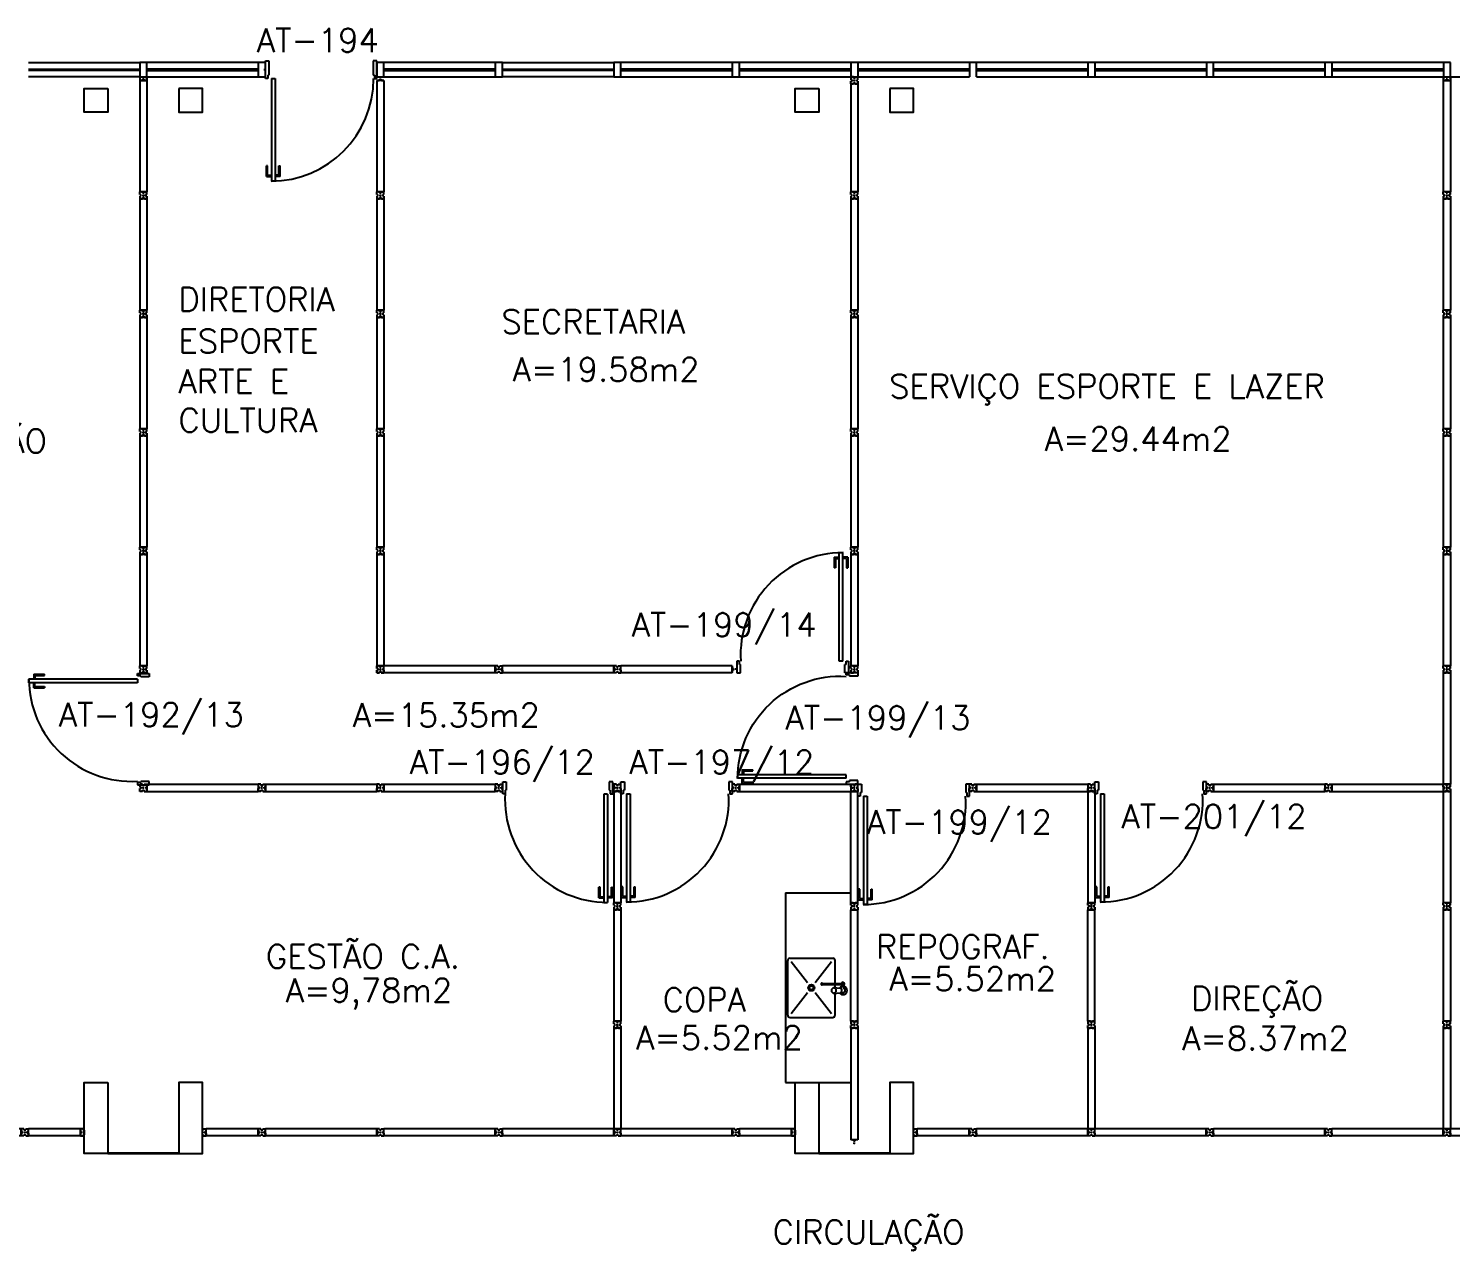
# Model space of a CAD drawing. Extents: x -250 to -5, y 354 to 449.
# Drawn here: x -45.57 to -33.56, y 375.28 to 385.59 of the extents above; entities that cross this region are included whole.
import ezdxf
from ezdxf.enums import TextEntityAlignment as Align

# ---------------------------------------------------------------- set-up
doc = ezdxf.new("R2010")
doc.units = 0
doc.header["$LTSCALE"] = 0.02
doc.header["$MEASUREMENT"] = 0
doc.layers.get('0').update_dxf_attribs({"linetype": 'CONTINUOUS'})
for name, color, linetype in [('BANC', 2, 'CONTINUOUS'), ('DIV', 2, 'CONTINUOUS'), ('ESQ', 2, 'CONTINUOUS'), ('ESTR', 3, 'CONTINUOUS'), ('PEÇAS', 1, 'CONTINUOUS'), ('TEXTO', 2, 'CONTINUOUS'), ('TEXTO-ENDEREÇO', 2, 'CONTINUOUS'), ('ÁREA', 2, 'CONTINUOUS')]:
    doc.layers.add(name, color=color, linetype=linetype)
doc.styles.add('UNB-100', font='simplex.shx', dxfattribs={"height": 0.2})
doc.styles.add('UNB-100-1', font='simplex.shx', dxfattribs={"height": 0.2})

# ---------------------------------------------------------------- blocks, each defined once
blk = doc.blocks.new('PILINT-TTS')
for points in [[(-0.2, 0), (-0.2, -0.2), (0, -0.2), (0, 0)], [(-0.8, 0), (-0.8, -0.2), (-1, -0.2), (-1, 0)], [(-0.8, -8.39), (-0.8, -8.99), (-1, -8.99), (-1, -8.39)]]:
    blk.add_lwpolyline(points, close=True)
blk.add_lwpolyline([(-0.2, -8.99), (0, -8.99), (0, -8.39), (-0.2, -8.39), (-0.2, -8.99)])
blk = doc.blocks.new('DIVMT-TTS')
for p, q in [((-0.03, 0.03), (-0.03, 0.006)), ((-0.008, 0.03), (-0.03, 0.03)), ((-0.0185, 0.006), (-0.03, 0.006)), ((-0.0185, -0.006), (-0.0185, 0.006)), ((-0.008, 0.03), (-0.008, 0.02)), ((-0.008, 0.02), (0.008, 0.02)), ((-0.0051, 0), (0.0051, 0)), ((0.0051, 0), (-0.0051, 0)), ((-0.0051, 0), (0.0051, 0)), ((0, -0.0051), (0, 0.0051)), ((0, 0.0051), (0, -0.0051)), ((0.008, 0.03), (0.008, 0.02)), ((0.008, 0.03), (0.03, 0.03)), ((0.0205, 0.006), (0.03, 0.006)), ((0.0205, -0.006), (0.0205, 0.006)), ((0.0205, 0.006), (0.0205, -0.006)), ((0.0205, 0.006), (0.03, 0.006)), ((0.97, 0.03), (0.03, 0.03)), ((0.03, 0.006), (0.03, 0.03)), ((0.03, -0.03), (0.03, 0.03)), ((0.03, -0.005), (0.03, 0.005)), ((0.97, -0.03), (0.97, 0.03)), ((0.97, 0.03), (0.97, 0.009)), ((0.97, 0.009), (0.97, 0.027)), ((0.9795, 0.006), (0.97, 0.006)), ((0.97, -0.005), (0.97, 0.005)), ((0.9795, 0.006), (0.9795, -0.006)), ((1.0051, 0), (0.9949, 0)), ((1, 0.0051), (1, -0.0051)), ((-0.0185, -0.006), (-0.03, -0.006)), ((-0.03, -0.03), (-0.03, -0.006)), ((-0.008, -0.03), (-0.03, -0.03)), ((-0.008, -0.03), (-0.008, -0.02)), ((-0.008, -0.02), (0.008, -0.02)), ((0.008, -0.03), (0.008, -0.02)), ((0.008, -0.03), (0.03, -0.03)), ((0.0205, -0.006), (0.03, -0.006)), ((0.0205, -0.006), (0.03, -0.006)), ((0.03, -0.006), (0.03, -0.03)), ((0.97, -0.03), (0.03, -0.03)), ((0.9795, -0.006), (0.97, -0.006)), ((0.97, -0.009), (0.97, -0.027))]:
    blk.add_line(p, q)
blk = doc.blocks.new('INOXA1-P-TTS')
for p, q in [((0.22, 0.25), (0.14, 0.25)), ((0.5, 0.25), (0.22, 0.25)), ((0.12, 0.23), (0.12, 0.047)), ((0.15, 0.22), (0.287, 0.043)), ((0.353, 0.043), (0.49, 0.22)), ((0.52, 0.23), (0.52, -0.23)), ((0.043, 0.008), (0.043, -0.022)), ((0.062, 0.04), (0.071, 0.04)), ((0.131, 0.048), (0.076, 0.043)), ((0.131, -0.002), (0.076, 0.003)), ((0.22, -0.027), (0.054, -0.027)), ((0.22, -0.037), (0.054, -0.037)), ((0.063, -0.003), (0.063, -0.021)), ((0.12, -0.001), (0.12, -0.027)), ((0.12, -0.037), (0.12, -0.23)), ((0.15, -0.22), (0.287, -0.043)), ((0.231, -0.027), (0.22, -0.027)), ((0.231, -0.037), (0.22, -0.037)), ((0.353, -0.043), (0.49, -0.22)), ((0.22, -0.25), (0.14, -0.25)), ((0.5, -0.25), (0.22, -0.25))]:
    blk.add_line(p, q)
blk.add_lwpolyline([(0.076, 0.003), (0.072, 0.004), (0.069, 0.009), (0.067, 0.015), (0.066, 0.023), (0.067, 0.031), (0.069, 0.037), (0.072, 0.042), (0.076, 0.043)])
blk.add_lwpolyline([(0.131, 0.048), (0.137, 0.046), (0.143, 0.041), (0.147, 0.033), (0.148, 0.023), (0.147, 0.013), (0.143, 0.006), (0.137, 0), (0.131, -0.002), (0.125, 0), (0.119, 0.006), (0.115, 0.013), (0.114, 0.023), (0.115, 0.033), (0.119, 0.041), (0.125, 0.046)], close=True)
for radius in [0.0266, 0.0163]:
    blk.add_circle((0.32, 0), radius)
for centre, radius, start, end in [((0.14, 0.23), 0.02, 90, 180), ((0.5, 0.23), 0.02, 360, 90), ((0.054, 0.023), 0.0349, 36.1705, 252.2568), ((0.054, 0.023), 0.0189, 62.7367, 235.7375), ((0.073, -0.003), 0.01, 102.8285, 180), ((0.054, 0.023), 0.0349, 285.5373, 323.9987), ((0.054, -0.032), 0.0145, 20.161, 339.839), ((0.054, -0.032), 0.005, 90.0037, 269.9963), ((0.231, -0.032), 0.00738, 222.6559, 137.3441), ((0.231, -0.032), 0.005, 269.9935, 90.0065), ((0.14, -0.23), 0.02, 180, 270), ((0.5, -0.23), 0.02, 270, 360)]:
    blk.add_arc(centre, radius, start, end)
blk = doc.blocks.new('PDV2D-TTS')
at = {"layer": 'DIV'}
for p, q in [((0.03, 0.05), (0.06, 0.05)), ((0.03, 0.035), (0.03, 0.05)), ((0.03, -0.035), (0.03, 0.035)), ((0.06, 0.05), (0.06, -0.02)), ((0.941, 0.05), (0.941, -0.02)), ((0.971, 0.05), (0.941, 0.05)), ((0.971, 0.035), (0.971, 0.05)), ((0.971, -0.035), (0.971, 0.035)), ((0.03, -0.05), (0.03, -0.035)), ((0.05, -0.05), (0.03, -0.05)), ((0.05, -0.02), (0.06, -0.02)), ((0.05, -0.02), (0.05, -0.05)), ((0.079, -0.05), (0.109, -0.05)), ((0.079, -0.05), (0.079, -0.965)), ((0.109, -0.05), (0.109, -0.965)), ((0.951, -0.02), (0.941, -0.02)), ((0.951, -0.02), (0.951, -0.05)), ((0.951, -0.05), (0.971, -0.05)), ((0.971, -0.05), (0.971, -0.035)), ((0.109, -0.965), (0.079, -0.965))]:
    blk.add_line(p, q, dxfattribs=at)
at = {"layer": 'DIV', "color": 1}
for p, q in [((0.036, -0.925), (0.036, -0.835)), ((0.046, -0.835), (0.036, -0.835)), ((0.046, -0.915), (0.046, -0.835)), ((0.141, -0.915), (0.141, -0.835)), ((0.141, -0.835), (0.151, -0.835)), ((0.151, -0.925), (0.151, -0.835)), ((0.036, -0.925), (0.076, -0.925)), ((0.046, -0.915), (0.076, -0.915)), ((0.141, -0.915), (0.111, -0.915)), ((0.151, -0.925), (0.111, -0.925))]:
    blk.add_line(p, q, dxfattribs=at)
blk.add_arc((0.076, -0.1), 0.865, 270, 3.3214, dxfattribs=at)
blk = doc.blocks.new('DIVCIR-TTS')
for p, q in [((0.005, 0), (-0.005, 0)), ((-0.005, 0), (0.005, 0)), ((-0.005, 0), (0.005, 0)), ((0, 0.001), (0, 0.02)), ((0.008, 0.02), (0, 0.02)), ((0, 0.005), (0, -0.005)), ((0, -0.005), (0, 0.005)), ((0, -0.02), (0, 0.001)), ((0.008, 0.03), (0.008, 0.02)), ((0.008, 0.03), (0.03, 0.03)), ((0.02, 0.006), (0.02, -0.006)), ((0.02, 0.006), (0.03, 0.006)), ((0.02, -0.004), (0.02, 0.004)), ((0.02, 0.006), (0.02, -0.006)), ((0.02, 0.006), (0.03, 0.006)), ((0.023, 0.006), (0.027, 0.006)), ((0.47, 0.03), (0.03, 0.03)), ((0.03, -0.03), (0.03, 0.03)), ((0.03, -0.03), (0.03, 0.03)), ((0.03, 0.009), (0.03, 0.027)), ((0.03, -0.005), (0.03, 0.005)), ((0.03, -0.005), (0.03, 0.005)), ((0.47, 0.03), (0.47, 0.009)), ((0.47, -0.03), (0.47, 0.03)), ((0.47, 0.03), (0.47, 0.006)), ((0.492, 0.03), (0.47, 0.03)), ((0.47, 0.009), (0.47, 0.027)), ((0.479, 0.006), (0.47, 0.006)), ((0.481, 0.006), (0.47, 0.006)), ((0.47, -0.005), (0.47, 0.005)), ((0.479, 0.006), (0.479, -0.006)), ((0.481, -0.006), (0.481, 0.006)), ((0.492, 0.03), (0.492, 0.02)), ((0.492, 0.02), (0.508, 0.02)), ((0.505, 0), (0.495, 0)), ((0.495, 0), (0.505, 0)), ((0.505, 0), (0.495, 0)), ((0.495, 0), (0.505, 0)), ((0.5, 0.005), (0.5, -0.005)), ((0.5, -0.005), (0.5, 0.005)), ((0.5, 0.005), (0.5, -0.005)), ((0.508, 0.03), (0.508, 0.02)), ((0.508, 0.03), (0.53, 0.03)), ((0.52, 0.006), (0.53, 0.006)), ((0.52, -0.006), (0.52, 0.006)), ((0.52, 0.006), (0.52, -0.006)), ((0.52, 0.006), (0.53, 0.006)), ((1.47, 0.03), (0.53, 0.03)), ((0.53, 0.006), (0.53, 0.03)), ((0.53, -0.03), (0.53, 0.03)), ((0.53, -0.005), (0.53, 0.005)), ((1.47, -0.03), (1.47, 0.03)), ((1.47, 0.03), (1.47, 0.009)), ((1.47, 0.03), (1.47, 0.006)), ((1.492, 0.03), (1.47, 0.03)), ((1.47, 0.009), (1.47, 0.027)), ((1.479, 0.006), (1.47, 0.006)), ((1.481, 0.006), (1.47, 0.006)), ((1.47, -0.005), (1.47, 0.005)), ((1.479, 0.006), (1.479, -0.006)), ((1.481, -0.006), (1.481, 0.006)), ((1.492, 0.03), (1.492, 0.02)), ((1.492, 0.02), (1.508, 0.02)), ((1.505, 0), (1.495, 0)), ((1.495, 0), (1.505, 0)), ((1.505, 0), (1.495, 0)), ((1.495, 0), (1.505, 0)), ((1.5, 0.005), (1.5, -0.005)), ((1.5, -0.005), (1.5, 0.005)), ((1.5, 0.005), (1.5, -0.005)), ((1.508, 0.03), (1.508, 0.02)), ((1.508, 0.03), (1.53, 0.03)), ((1.52, 0.006), (1.53, 0.006)), ((1.52, -0.006), (1.52, 0.006)), ((1.52, 0.006), (1.52, -0.006)), ((1.52, 0.006), (1.53, 0.006)), ((2.47, 0.03), (1.53, 0.03)), ((1.53, 0.006), (1.53, 0.03)), ((1.53, -0.03), (1.53, 0.03)), ((1.53, -0.005), (1.53, 0.005)), ((2.47, -0.03), (2.47, 0.03)), ((2.47, 0.03), (2.47, 0.009)), ((2.47, 0.03), (2.47, 0.006)), ((2.492, 0.03), (2.47, 0.03)), ((2.47, 0.009), (2.47, 0.027)), ((2.479, 0.006), (2.47, 0.006)), ((2.481, 0.006), (2.47, 0.006)), ((2.47, -0.005), (2.47, 0.005)), ((2.479, 0.006), (2.479, -0.006)), ((2.481, -0.006), (2.481, 0.006)), ((2.492, 0.03), (2.492, 0.02)), ((2.492, 0.02), (2.508, 0.02)), ((2.505, 0), (2.495, 0)), ((2.495, 0), (2.505, 0)), ((2.505, 0), (2.495, 0)), ((2.495, 0), (2.505, 0)), ((2.5, 0.005), (2.5, -0.005)), ((2.5, -0.005), (2.5, 0.005)), ((2.5, 0.005), (2.5, -0.005)), ((2.508, 0.03), (2.508, 0.02)), ((2.508, 0.03), (2.53, 0.03)), ((2.52, 0.006), (2.53, 0.006)), ((2.52, -0.006), (2.52, 0.006)), ((2.52, 0.006), (2.52, -0.006)), ((2.52, 0.006), (2.53, 0.006)), ((3.47, 0.03), (2.53, 0.03)), ((2.53, 0.006), (2.53, 0.03)), ((2.53, -0.03), (2.53, 0.03)), ((2.53, -0.005), (2.53, 0.005)), ((3.47, -0.03), (3.47, 0.03)), ((3.47, 0.03), (3.47, 0.009)), ((3.47, 0.03), (3.47, 0.006)), ((3.492, 0.03), (3.47, 0.03)), ((3.47, 0.009), (3.47, 0.027)), ((3.479, 0.006), (3.47, 0.006)), ((3.481, 0.006), (3.47, 0.006)), ((3.47, -0.005), (3.47, 0.005)), ((3.479, 0.006), (3.479, -0.006)), ((3.481, -0.006), (3.481, 0.006)), ((3.492, 0.03), (3.492, 0.02)), ((3.492, 0.02), (3.508, 0.02)), ((3.505, 0), (3.495, 0)), ((3.495, 0), (3.505, 0)), ((3.505, 0), (3.495, 0)), ((3.495, 0), (3.505, 0)), ((3.5, 0.005), (3.5, -0.005)), ((3.5, -0.005), (3.5, 0.005)), ((3.5, 0.005), (3.5, -0.005)), ((3.508, 0.03), (3.508, 0.02)), ((3.508, 0.03), (3.53, 0.03)), ((3.52, 0.006), (3.53, 0.006)), ((3.52, -0.006), (3.52, 0.006)), ((3.52, 0.006), (3.52, -0.006)), ((3.52, 0.006), (3.53, 0.006)), ((4.47, 0.03), (3.53, 0.03)), ((3.53, 0.006), (3.53, 0.03)), ((3.53, -0.03), (3.53, 0.03)), ((3.53, -0.005), (3.53, 0.005)), ((4.47, 0.03), (4.47, 0.006)), ((4.492, 0.03), (4.47, 0.03)), ((4.47, -0.03), (4.47, 0.03)), ((4.47, 0.03), (4.47, 0.009)), ((4.47, 0.009), (4.47, 0.027)), ((4.481, 0.006), (4.47, 0.006)), ((4.479, 0.006), (4.47, 0.006)), ((4.47, -0.005), (4.47, 0.005)), ((4.479, 0.006), (4.479, -0.006)), ((4.481, -0.006), (4.481, 0.006)), ((4.492, 0.03), (4.492, 0.02)), ((4.492, 0.02), (4.508, 0.02)), ((4.495, 0), (4.505, 0)), ((4.505, 0), (4.495, 0)), ((4.495, 0), (4.505, 0)), ((4.505, 0), (4.495, 0)), ((4.5, -0.005), (4.5, 0.005)), ((4.5, 0.005), (4.5, -0.005)), ((4.5, 0.005), (4.5, -0.005)), ((4.508, 0.03), (4.508, 0.02)), ((4.508, 0.03), (4.53, 0.03)), ((4.52, 0.006), (4.53, 0.006)), ((4.52, -0.006), (4.52, 0.006)), ((4.52, 0.006), (4.52, -0.006)), ((4.52, 0.006), (4.53, 0.006)), ((4.53, 0.006), (4.53, 0.03)), ((4.53, -0.03), (4.53, 0.03)), ((4.97, 0.03), (4.53, 0.03)), ((4.53, -0.005), (4.53, 0.005)), ((4.97, 0.03), (4.97, 0.009)), ((4.97, -0.03), (4.97, 0.03)), ((4.992, 0.029), (4.97, 0.029)), ((4.97, 0.029), (4.97, -0.031)), ((4.97, 0.009), (4.97, 0.027)), ((4.97, 0.008), (4.97, 0.026)), ((4.979, 0.006), (4.97, 0.006)), ((4.97, -0.005), (4.97, 0.005)), ((4.979, 0.005), (4.97, 0.005)), ((4.97, 0.004), (4.97, -0.006)), ((4.977, 0.005), (4.973, 0.005)), ((4.979, 0.006), (4.979, -0.006)), ((4.979, -0.007), (4.979, 0.005)), ((4.979, 0.003), (4.979, -0.005)), ((4.992, 0.029), (4.992, 0.019)), ((5, 0.019), (4.992, 0.019)), ((5.005, 0), (4.995, 0)), ((5, 0.019), (5, -0.002)), ((5, 0.005), (5, -0.005)), ((5, 0.004), (5, -0.006)), ((0, -0.02), (0.008, -0.02)), ((0.008, -0.03), (0.008, -0.02)), ((0.008, -0.03), (0.03, -0.03)), ((0.02, -0.006), (0.03, -0.006)), ((0.02, -0.006), (0.03, -0.006)), ((0.023, -0.006), (0.027, -0.006)), ((0.03, -0.009), (0.03, -0.027)), ((0.47, -0.03), (0.03, -0.03)), ((0.479, -0.006), (0.47, -0.006)), ((0.481, -0.006), (0.47, -0.006)), ((0.47, -0.03), (0.47, -0.006)), ((0.47, -0.009), (0.47, -0.027)), ((0.492, -0.03), (0.47, -0.03)), ((0.492, -0.03), (0.492, -0.02)), ((0.492, -0.02), (0.508, -0.02)), ((0.508, -0.03), (0.508, -0.02)), ((0.508, -0.03), (0.53, -0.03)), ((0.52, -0.006), (0.53, -0.006)), ((0.52, -0.006), (0.53, -0.006)), ((0.53, -0.006), (0.53, -0.03)), ((1.47, -0.03), (0.53, -0.03)), ((1.479, -0.006), (1.47, -0.006)), ((1.481, -0.006), (1.47, -0.006)), ((1.47, -0.03), (1.47, -0.006)), ((1.47, -0.009), (1.47, -0.027)), ((1.492, -0.03), (1.47, -0.03)), ((1.492, -0.03), (1.492, -0.02)), ((1.492, -0.02), (1.508, -0.02)), ((1.508, -0.03), (1.508, -0.02)), ((1.508, -0.03), (1.53, -0.03)), ((1.52, -0.006), (1.53, -0.006)), ((1.52, -0.006), (1.53, -0.006)), ((1.53, -0.006), (1.53, -0.03)), ((2.47, -0.03), (1.53, -0.03)), ((2.479, -0.006), (2.47, -0.006)), ((2.481, -0.006), (2.47, -0.006)), ((2.47, -0.03), (2.47, -0.006)), ((2.47, -0.009), (2.47, -0.027)), ((2.492, -0.03), (2.47, -0.03)), ((2.492, -0.03), (2.492, -0.02)), ((2.492, -0.02), (2.508, -0.02)), ((2.508, -0.03), (2.508, -0.02)), ((2.508, -0.03), (2.53, -0.03)), ((2.52, -0.006), (2.53, -0.006)), ((2.52, -0.006), (2.53, -0.006)), ((2.53, -0.006), (2.53, -0.03)), ((3.47, -0.03), (2.53, -0.03)), ((3.479, -0.006), (3.47, -0.006)), ((3.481, -0.006), (3.47, -0.006)), ((3.47, -0.03), (3.47, -0.006)), ((3.47, -0.009), (3.47, -0.027)), ((3.492, -0.03), (3.47, -0.03)), ((3.492, -0.03), (3.492, -0.02)), ((3.492, -0.02), (3.508, -0.02)), ((3.508, -0.03), (3.508, -0.02)), ((3.508, -0.03), (3.53, -0.03)), ((3.52, -0.006), (3.53, -0.006)), ((3.52, -0.006), (3.53, -0.006)), ((3.53, -0.006), (3.53, -0.03)), ((4.47, -0.03), (3.53, -0.03)), ((4.481, -0.006), (4.47, -0.006)), ((4.47, -0.03), (4.47, -0.006)), ((4.479, -0.006), (4.47, -0.006)), ((4.47, -0.009), (4.47, -0.027)), ((4.492, -0.03), (4.47, -0.03)), ((4.492, -0.03), (4.492, -0.02)), ((4.492, -0.02), (4.508, -0.02)), ((4.508, -0.03), (4.508, -0.02)), ((4.508, -0.03), (4.53, -0.03)), ((4.52, -0.006), (4.53, -0.006)), ((4.52, -0.006), (4.53, -0.006)), ((4.53, -0.006), (4.53, -0.03)), ((4.97, -0.03), (4.53, -0.03)), ((4.979, -0.006), (4.97, -0.006)), ((4.979, -0.007), (4.97, -0.007)), ((4.97, -0.009), (4.97, -0.027)), ((4.97, -0.01), (4.97, -0.028)), ((4.992, -0.031), (4.97, -0.031)), ((4.977, -0.007), (4.973, -0.007)), ((4.992, -0.031), (4.992, -0.021)), ((4.992, -0.021), (5, -0.021)), ((5.005, -0.001), (4.995, -0.001)), ((5, -0.002), (5, -0.021))]:
    blk.add_line(p, q)
blk = doc.blocks.new('MTT-TTS')
for p, q in [((-0.008, 0.03), (-0.03, 0.03)), ((-0.03, 0.03), (-0.03, 0.006)), ((-0.0185, 0.006), (-0.03, 0.006)), ((-0.0185, -0.006), (-0.0185, 0.006)), ((-0.008, 0.03), (-0.008, 0.02)), ((-0.008, 0.02), (0.008, 0.02)), ((-0.0051, 0), (0.0051, 0)), ((0, -0.0051), (0, 0.0051)), ((0.008, 0.03), (0.03, 0.03)), ((0.008, 0.03), (0.008, 0.02)), ((0.0205, -0.006), (0.0205, 0.006)), ((0.0205, 0.006), (0.03, 0.006)), ((0.03, 0.006), (0.03, 0.03)), ((-0.03, -0.03), (-0.03, -0.006)), ((-0.0185, -0.006), (-0.03, -0.006)), ((-0.008, -0.03), (-0.03, -0.03)), ((-0.008, -0.02), (0.008, -0.02)), ((-0.008, -0.03), (-0.008, -0.02)), ((0.008, -0.03), (0.008, -0.02)), ((0.008, -0.03), (0.03, -0.03)), ((0.0205, -0.006), (0.03, -0.006)), ((0.03, -0.006), (0.03, -0.03))]:
    blk.add_line(p, q)
blk = doc.blocks.new('DIV-TTS')
for p, q in [((-0.0051, 0), (0.0051, 0)), ((0, -0.0051), (0, 0.0051)), ((0.0205, 0.006), (0.03, 0.006)), ((0.0205, -0.006), (0.0205, 0.006)), ((0.03, 0.03), (0.97, 0.03)), ((0.03, 0.03), (0.03, -0.03)), ((0.03, 0.009), (0.03, 0.027)), ((0.03, 0.005), (0.03, -0.005)), ((0.97, 0.03), (0.97, -0.03)), ((0.9795, 0.006), (0.97, 0.006)), ((0.97, 0.005), (0.97, -0.005)), ((0.9795, -0.006), (0.9795, 0.006)), ((1.0051, 0), (0.9949, 0)), ((0.9949, 0), (1.0051, 0)), ((1, -0.0051), (1, 0.0051)), ((0.0205, -0.006), (0.03, -0.006)), ((0.03, -0.03), (0.03, -0.009)), ((0.03, -0.009), (0.03, -0.027)), ((0.03, -0.03), (0.97, -0.03)), ((0.9795, -0.006), (0.97, -0.006))]:
    blk.add_line(p, q)
blk = doc.blocks.new('PDV2E-TTS')
at = {"layer": 'DIV'}
for p, q in [((-0.967, 0.035), (-0.967, 0.05)), ((-0.967, 0.05), (-0.937, 0.05)), ((-0.967, -0.035), (-0.967, 0.035)), ((-0.937, 0.05), (-0.937, -0.02)), ((-0.068, 0.05), (-0.068, -0.02)), ((-0.038, 0.05), (-0.068, 0.05)), ((-0.038, 0.035), (-0.038, 0.05)), ((-0.038, -0.035), (-0.038, 0.035)), ((-0.967, -0.05), (-0.967, -0.035)), ((-0.947, -0.05), (-0.967, -0.05)), ((-0.947, -0.02), (-0.947, -0.05)), ((-0.947, -0.02), (-0.937, -0.02)), ((-0.083, -0.054), (-0.113, -0.054)), ((-0.113, -0.054), (-0.113, -0.969)), ((-0.083, -0.054), (-0.083, -0.969)), ((-0.059, -0.02), (-0.068, -0.02)), ((-0.059, -0.02), (-0.059, -0.05)), ((-0.059, -0.05), (-0.037, -0.05)), ((-0.038, -0.05), (-0.038, -0.035)), ((-0.113, -0.969), (-0.083, -0.969))]:
    blk.add_line(p, q, dxfattribs=at)
at = {"layer": 'DIV', "color": 1}
for p, q in [((-0.145, -0.839), (-0.155, -0.839)), ((-0.155, -0.929), (-0.155, -0.839)), ((-0.145, -0.919), (-0.145, -0.839)), ((-0.05, -0.839), (-0.04, -0.839)), ((-0.05, -0.919), (-0.05, -0.839)), ((-0.04, -0.929), (-0.04, -0.839)), ((-0.155, -0.929), (-0.115, -0.929)), ((-0.145, -0.919), (-0.115, -0.919)), ((-0.05, -0.919), (-0.08, -0.919)), ((-0.04, -0.929), (-0.08, -0.929))]:
    blk.add_line(p, q, dxfattribs=at)
blk.add_arc((-0.081, -0.101), 0.867, 176.6046, 269.9049, dxfattribs=at)
blk = doc.blocks.new('PDV1D-TTS')
at = {"layer": 'DIV'}
for p, q in [((0, 0), (-0.012, 0)), ((0, 0.06), (0, 0.075)), ((0, 0.075), (0.03, 0.075)), ((0, -0.06), (0, 0.06)), ((0.03, 0.075), (0.03, -0.045)), ((0.91, 0.075), (0.91, -0.045)), ((0.94, 0.075), (0.91, 0.075)), ((0.94, 0.06), (0.94, 0.075)), ((0.94, -0.06), (0.94, 0.06)), ((0, -0.075), (0, -0.06)), ((0.02, -0.075), (0, -0.075)), ((0.02, -0.045), (0.03, -0.045)), ((0.02, -0.045), (0.02, -0.075)), ((0.052, -0.075), (0.052, -0.94)), ((0.052, -0.075), (0.082, -0.075)), ((0.082, -0.075), (0.082, -0.94)), ((0.92, -0.045), (0.91, -0.045)), ((0.92, -0.045), (0.92, -0.075)), ((0.92, -0.075), (0.94, -0.075)), ((0.94, -0.075), (0.94, -0.06)), ((0.082, -0.94), (0.052, -0.94))]:
    blk.add_line(p, q, dxfattribs=at)
at = {"layer": 'DIV', "color": 1}
for p, q in [((0.019, -0.81), (0.009, -0.81)), ((0.009, -0.9), (0.009, -0.81)), ((0.019, -0.89), (0.019, -0.81)), ((0.114, -0.81), (0.124, -0.81)), ((0.114, -0.89), (0.114, -0.81)), ((0.124, -0.9), (0.124, -0.81)), ((0.009, -0.9), (0.049, -0.9)), ((0.019, -0.89), (0.049, -0.89)), ((0.114, -0.89), (0.084, -0.89)), ((0.124, -0.9), (0.084, -0.9))]:
    blk.add_line(p, q, dxfattribs=at)
blk.add_arc((0.048, -0.075), 0.865, 270, 0, dxfattribs=at)
blk = doc.blocks.new('MTINI-TTS')
for p, q in [((-0.03, 0.008), (-0.03, 0.03)), ((0.03, 0.03), (-0.03, 0.03)), ((-0.03, 0.008), (-0.02, 0.008)), ((-0.009, 0.03), (-0.027, 0.03)), ((-0.02, 0.008), (-0.02, 0)), ((-0.001, 0), (-0.02, 0)), ((-0.006, 0.02), (-0.006, 0.03)), ((-0.006, 0.023), (-0.006, 0.027)), ((-0.006, 0.02), (0.006, 0.02)), ((0.005, 0.03), (-0.005, 0.03)), ((0.005, 0), (-0.005, 0)), ((0.004, 0.02), (-0.004, 0.02)), ((0.02, 0), (-0.001, 0)), ((0, -0.005), (0, 0.005)), ((0.006, 0.02), (0.006, 0.03)), ((0.006, 0.023), (0.006, 0.027)), ((0.009, 0.03), (0.027, 0.03)), ((0.03, 0.008), (0.02, 0.008)), ((0.02, 0), (0.02, 0.008)), ((0.03, 0.008), (0.03, 0.03))]:
    blk.add_line(p, q)

msp = doc.modelspace()

# ---------------------------------------------------------------- linework, layer by layer
at = {"layer": 'BANC'}
for p, q in [((-39.176, 378.297), (-39.176, 376.697)), ((-39.176, 378.297), (-38.626, 378.297)), ((-39.176, 376.697), (-38.626, 376.697))]:
    msp.add_line(p, q, dxfattribs=at)
at = {"layer": 'DIV'}
for p, q in [((-38.626, 385.125), (-38.626, 384.215)), ((-38.566, 385.125), (-38.626, 385.125)), ((-38.626, 385.125), (-38.605, 385.125)), ((-38.605, 385.125), (-38.623, 385.125)), ((-38.602, 385.135), (-38.59, 385.135)), ((-38.602, 385.135), (-38.602, 385.125)), ((-38.601, 385.155), (-38.591, 385.155)), ((-38.591, 385.125), (-38.601, 385.125)), ((-38.596, 385.16), (-38.596, 385.15)), ((-38.59, 385.135), (-38.59, 385.125)), ((-38.587, 385.125), (-38.569, 385.125)), ((-38.566, 385.125), (-38.566, 384.215)), ((-38.602, 384.215), (-38.626, 384.215)), ((-38.626, 384.193), (-38.626, 384.215)), ((-38.566, 384.215), (-38.626, 384.215)), ((-38.626, 384.193), (-38.616, 384.193)), ((-38.626, 384.177), (-38.616, 384.177)), ((-38.626, 384.177), (-38.626, 384.155)), ((-38.626, 384.155), (-38.602, 384.155)), ((-38.616, 384.177), (-38.616, 384.193)), ((-38.602, 384.206), (-38.602, 384.215)), ((-38.602, 384.206), (-38.602, 384.215)), ((-38.59, 384.206), (-38.602, 384.206)), ((-38.602, 384.206), (-38.59, 384.206)), ((-38.602, 384.167), (-38.602, 384.155)), ((-38.59, 384.167), (-38.602, 384.167)), ((-38.591, 384.215), (-38.601, 384.215)), ((-38.591, 384.185), (-38.601, 384.185)), ((-38.601, 384.185), (-38.591, 384.185)), ((-38.596, 384.18), (-38.596, 384.191)), ((-38.596, 384.191), (-38.596, 384.18)), ((-38.596, 384.18), (-38.596, 384.191)), ((-38.59, 384.215), (-38.566, 384.215)), ((-38.59, 384.206), (-38.59, 384.215)), ((-38.59, 384.206), (-38.59, 384.215)), ((-38.59, 384.167), (-38.59, 384.155)), ((-38.566, 384.155), (-38.59, 384.155)), ((-38.566, 384.193), (-38.576, 384.193)), ((-38.576, 384.177), (-38.576, 384.193)), ((-38.566, 384.177), (-38.576, 384.177)), ((-38.566, 384.193), (-38.566, 384.215)), ((-38.566, 384.177), (-38.566, 384.155)), ((-40.596, 377.191), (-40.596, 377.18)), ((-36.596, 377.191), (-36.596, 377.18)), ((-33.596, 377.191), (-33.596, 377.18)), ((-40.626, 377.155), (-40.626, 376.307)), ((-40.626, 377.155), (-40.605, 377.155)), ((-40.566, 377.155), (-40.626, 377.155)), ((-40.605, 377.155), (-40.623, 377.155)), ((-40.602, 377.165), (-40.602, 377.155)), ((-40.602, 377.165), (-40.59, 377.165)), ((-40.601, 377.185), (-40.591, 377.185)), ((-40.591, 377.155), (-40.601, 377.155)), ((-40.59, 377.165), (-40.59, 377.155)), ((-40.587, 377.155), (-40.569, 377.155)), ((-40.566, 377.155), (-40.566, 376.307)), ((-36.626, 377.155), (-36.605, 377.155)), ((-36.566, 377.155), (-36.626, 377.155)), ((-36.626, 377.155), (-36.626, 376.307)), ((-36.605, 377.155), (-36.623, 377.155)), ((-36.602, 377.165), (-36.602, 377.155)), ((-36.602, 377.165), (-36.59, 377.165)), ((-36.601, 377.185), (-36.591, 377.185)), ((-36.591, 377.155), (-36.601, 377.155)), ((-36.59, 377.165), (-36.59, 377.155)), ((-36.587, 377.155), (-36.569, 377.155)), ((-36.566, 377.155), (-36.566, 376.307)), ((-33.626, 377.155), (-33.605, 377.155)), ((-33.566, 377.155), (-33.626, 377.155)), ((-33.626, 377.155), (-33.626, 376.307)), ((-33.605, 377.155), (-33.623, 377.155)), ((-33.602, 377.165), (-33.602, 377.155)), ((-33.602, 377.165), (-33.59, 377.165)), ((-33.601, 377.185), (-33.591, 377.185)), ((-33.591, 377.155), (-33.601, 377.155)), ((-33.59, 377.165), (-33.59, 377.155)), ((-33.587, 377.155), (-33.569, 377.155)), ((-33.566, 377.155), (-33.566, 376.307)), ((-40.566, 376.307), (-40.626, 376.307)), ((-40.602, 376.298), (-40.602, 376.307)), ((-40.602, 376.298), (-40.59, 376.298)), ((-40.591, 376.307), (-40.601, 376.307)), ((-40.601, 376.277), (-40.591, 376.277)), ((-40.596, 376.272), (-40.596, 376.282)), ((-40.596, 376.282), (-40.596, 376.272)), ((-40.59, 376.298), (-40.59, 376.307)), ((-36.566, 376.307), (-36.626, 376.307)), ((-36.602, 376.298), (-36.602, 376.307)), ((-36.602, 376.298), (-36.59, 376.298)), ((-36.591, 376.307), (-36.601, 376.307)), ((-36.601, 376.277), (-36.591, 376.277)), ((-36.596, 376.282), (-36.596, 376.272)), ((-36.596, 376.272), (-36.596, 376.282)), ((-36.59, 376.298), (-36.59, 376.307)), ((-33.566, 376.307), (-33.626, 376.307)), ((-33.602, 376.298), (-33.602, 376.307)), ((-33.602, 376.298), (-33.59, 376.298)), ((-33.591, 376.307), (-33.601, 376.307)), ((-33.601, 376.277), (-33.591, 376.277)), ((-33.596, 376.282), (-33.596, 376.272)), ((-33.596, 376.272), (-33.596, 376.282)), ((-33.59, 376.298), (-33.59, 376.307)), ((-44.896, 376.103), (-44.294, 376.103)), ((-44.896, 376.097), (-44.294, 376.097)), ((-38.896, 376.103), (-38.294, 376.103)), ((-38.896, 376.097), (-38.294, 376.097))]:
    msp.add_line(p, q, dxfattribs=at)
at = {"layer": 'ESQ'}
for p, q in [((-45.565, 385.305), (-44.626, 385.305)), ((-45.565, 385.251), (-44.626, 385.251)), ((-44.625, 385.239), (-45.565, 385.239)), ((-44.566, 385.305), (-44.626, 385.305)), ((-44.626, 385.305), (-44.626, 385.186)), ((-43.626, 385.305), (-44.566, 385.305)), ((-44.566, 385.185), (-44.566, 385.305)), ((-43.626, 385.251), (-44.566, 385.251)), ((-44.566, 385.239), (-43.626, 385.239)), ((-43.626, 385.305), (-43.626, 385.186)), ((-43.566, 385.305), (-43.626, 385.305)), ((-43.566, 385.185), (-43.566, 385.305)), ((-42.626, 385.305), (-42.626, 385.186)), ((-42.566, 385.305), (-42.626, 385.305)), ((-41.626, 385.305), (-42.566, 385.305)), ((-42.566, 385.185), (-42.566, 385.305)), ((-41.626, 385.251), (-42.566, 385.251)), ((-42.566, 385.239), (-41.626, 385.239)), ((-41.626, 385.305), (-41.626, 385.186)), ((-41.566, 385.305), (-41.626, 385.305)), ((-41.566, 385.305), (-40.627, 385.305)), ((-41.566, 385.185), (-41.566, 385.305)), ((-41.566, 385.251), (-40.627, 385.251)), ((-40.626, 385.239), (-41.566, 385.239)), ((-40.626, 385.305), (-40.626, 385.186)), ((-40.566, 385.305), (-40.626, 385.305)), ((-40.566, 385.185), (-40.566, 385.305)), ((-39.626, 385.305), (-40.566, 385.305)), ((-39.626, 385.251), (-40.566, 385.251)), ((-40.566, 385.239), (-39.626, 385.239)), ((-39.626, 385.305), (-39.626, 385.186)), ((-39.566, 385.305), (-39.626, 385.305)), ((-39.566, 385.185), (-39.566, 385.305)), ((-38.626, 385.305), (-39.566, 385.305)), ((-38.626, 385.251), (-39.566, 385.251)), ((-39.566, 385.239), (-38.626, 385.239)), ((-38.564, 385.305), (-38.624, 385.305)), ((-38.624, 385.305), (-38.624, 385.186)), ((-37.624, 385.305), (-38.564, 385.305)), ((-38.564, 385.185), (-38.564, 385.305)), ((-37.624, 385.251), (-38.564, 385.251)), ((-38.564, 385.239), (-37.624, 385.239)), ((-37.624, 385.305), (-37.624, 385.186)), ((-37.564, 385.305), (-37.624, 385.305)), ((-37.564, 385.185), (-37.564, 385.305)), ((-36.624, 385.305), (-37.564, 385.305)), ((-36.624, 385.251), (-37.564, 385.251)), ((-37.564, 385.239), (-36.624, 385.239)), ((-36.624, 385.305), (-36.624, 385.186)), ((-36.564, 385.305), (-36.624, 385.305)), ((-35.624, 385.305), (-36.564, 385.305)), ((-36.564, 385.185), (-36.564, 385.305)), ((-35.624, 385.251), (-36.564, 385.251)), ((-36.564, 385.239), (-35.624, 385.239)), ((-35.624, 385.305), (-35.624, 385.186)), ((-35.564, 385.305), (-35.624, 385.305)), ((-34.624, 385.305), (-35.564, 385.305)), ((-35.564, 385.185), (-35.564, 385.305)), ((-34.624, 385.251), (-35.564, 385.251)), ((-35.564, 385.239), (-34.624, 385.239)), ((-34.564, 385.305), (-34.624, 385.305)), ((-34.624, 385.305), (-34.624, 385.186)), ((-34.564, 385.185), (-34.564, 385.305)), ((-33.624, 385.305), (-34.564, 385.305)), ((-33.624, 385.251), (-34.564, 385.251)), ((-34.564, 385.239), (-33.624, 385.239)), ((-33.624, 385.305), (-33.624, 385.186)), ((-33.564, 385.305), (-33.624, 385.305)), ((-33.564, 385.185), (-33.564, 385.305)), ((-44.625, 385.185), (-45.565, 385.185)), ((-44.626, 385.185), (-44.566, 385.185)), ((-44.566, 385.185), (-43.626, 385.185)), ((-43.626, 385.185), (-43.566, 385.185)), ((-42.626, 385.185), (-42.566, 385.185)), ((-42.566, 385.185), (-41.626, 385.185)), ((-41.626, 385.185), (-41.566, 385.185)), ((-40.626, 385.185), (-41.566, 385.185)), ((-40.626, 385.185), (-40.566, 385.185)), ((-40.566, 385.185), (-39.626, 385.185)), ((-39.626, 385.185), (-39.566, 385.185)), ((-39.566, 385.185), (-38.626, 385.185)), ((-38.624, 385.185), (-38.564, 385.185)), ((-38.564, 385.185), (-37.624, 385.185)), ((-37.564, 385.185), (-36.624, 385.185)), ((-36.624, 385.185), (-36.564, 385.185)), ((-36.624, 385.185), (-36.564, 385.185)), ((-36.564, 385.185), (-35.624, 385.185)), ((-35.624, 385.185), (-35.564, 385.185)), ((-35.564, 385.185), (-34.624, 385.185)), ((-34.624, 385.185), (-34.564, 385.185)), ((-34.624, 385.185), (-34.564, 385.185)), ((-34.564, 385.185), (-33.624, 385.185)), ((-33.624, 385.185), (-33.564, 385.185)), ((-33.564, 385.185), (-32.624, 385.185))]:
    msp.add_line(p, q, dxfattribs=at)

# ---------------------------------------------------------------- block references
at = {"layer": 'DIV'}
for name, p in [('PDV1D-TTS', (-43.566, 385.245)), ('MTT-TTS', (-38.596, 385.155)), ('DIVMT-TTS', (-42.596, 380.185)), ('DIVMT-TTS', (-41.596, 380.185)), ('DIVMT-TTS', (-40.596, 380.185)), ('PDV2E-TTS', (-40.596, 379.185)), ('PDV2D-TTS', (-40.596, 379.185)), ('PDV2D-TTS', (-36.596, 379.185)), ('MTT-TTS', (-44.596, 379.185)), ('DIV-TTS', (-44.596, 379.185)), ('MTT-TTS', (-43.596, 379.185)), ('DIV-TTS', (-43.596, 379.185)), ('MTT-TTS', (-42.596, 379.185)), ('DIV-TTS', (-42.596, 379.185)), ('MTT-TTS', (-41.596, 379.185)), ('MTT-TTS', (-40.596, 379.185)), ('MTT-TTS', (-39.596, 379.185)), ('DIV-TTS', (-39.596, 379.185)), ('PDV2D-TTS', (-38.596, 379.165)), ('MTT-TTS', (-37.596, 379.185)), ('DIV-TTS', (-37.596, 379.185)), ('MTT-TTS', (-36.596, 379.185)), ('MTT-TTS', (-35.596, 379.185)), ('DIV-TTS', (-35.596, 379.185)), ('MTT-TTS', (-34.596, 379.185)), ('DIV-TTS', (-34.596, 379.185)), ('MTT-TTS', (-38.596, 377.185)), ('MTT-TTS', (-36.596, 377.185)), ('DIVCIR-TTS', (-50.096, 376.277)), ('DIVCIR-TTS', (-44.096, 376.277)), ('DIVCIR-TTS', (-38.096, 376.277))]:
    msp.add_blockref(name, p, dxfattribs=at)
for name, p, rotation in [('DIVMT-TTS', (-44.596, 384.185), 90.00000000000001), ('MTINI-TTS', (-44.596, 385.185), 180), ('DIVMT-TTS', (-42.596, 384.185), 90.00000000000001), ('DIVMT-TTS', (-33.596, 384.185), 90.00000000000001), ('MTINI-TTS', (-33.596, 385.185), 180), ('DIVMT-TTS', (-44.596, 383.185), 90.00000000000001), ('DIVMT-TTS', (-42.596, 383.185), 90.00000000000001), ('DIVMT-TTS', (-38.596, 383.185), 90.00000000000001), ('DIVMT-TTS', (-33.596, 383.185), 90.00000000000001), ('DIVMT-TTS', (-44.596, 382.185), 90.00000000000001), ('DIVMT-TTS', (-42.596, 382.185), 90.00000000000001), ('DIVMT-TTS', (-38.596, 382.185), 90.00000000000001), ('DIVMT-TTS', (-33.596, 382.185), 90.00000000000001), ('DIVMT-TTS', (-44.596, 381.185), 90.00000000000001), ('DIVMT-TTS', (-42.596, 381.185), 90.00000000000001), ('DIVMT-TTS', (-38.596, 381.185), 90.00000000000001), ('DIVMT-TTS', (-33.596, 381.185), 90.00000000000001), ('DIVMT-TTS', (-44.596, 380.185), 90.00000000000001), ('DIVMT-TTS', (-42.596, 380.185), 90.00000000000001), ('PDV2D-TTS', (-38.615, 380.205), 180), ('DIVMT-TTS', (-38.596, 380.185), 90.00000000000001), ('DIVMT-TTS', (-33.596, 380.185), 90.00000000000001), ('DIVMT-TTS', (-33.596, 379.185), 90.00000000000001), ('PDV2D-TTS', (-44.596, 380.18), 270), ('DIVMT-TTS', (-40.596, 378.185), 90.00000000000001), ('DIVMT-TTS', (-38.596, 379.185), 270), ('DIVMT-TTS', (-36.596, 378.185), 90.00000000000001), ('DIVMT-TTS', (-33.596, 378.185), 90.00000000000001), ('DIVMT-TTS', (-40.596, 377.185), 90.00000000000001), ('DIVMT-TTS', (-38.596, 378.185), 270), ('DIVMT-TTS', (-36.596, 378.185), 270), ('DIVMT-TTS', (-33.596, 377.185), 90.00000000000001), ('DIV-TTS', (-38.596, 377.185), 270)]:
    msp.add_blockref(name, p, dxfattribs=dict(at, rotation=rotation))
at = {"layer": 'DIV', "xscale": -1, "rotation": 270}
msp.add_blockref('PDV2D-TTS', (-38.616, 379.186), dxfattribs=at)
at = {"layer": 'ESTR', "color": 9}
for p in [(-44.096, 385.087), (-38.096, 385.087)]:
    msp.add_blockref('PILINT-TTS', p, dxfattribs=at)
at = {"layer": 'PEÇAS', "rotation": 180}
msp.add_blockref('INOXA1-P-TTS', (-38.638, 377.497), dxfattribs=at)

# ---------------------------------------------------------------- texts
at = {"layer": 'TEXTO', "style": 'UNB-100'}
for s, p in [('DIRETORIA', (-44.299, 383.208)), ('SECRETARIA', (-41.574, 383.019)), ('ESPORTE', (-44.299, 382.855)), ('ARTE E', (-44.299, 382.515)), ('SERVIÇO ESPORTE E LAZER', (-38.301, 382.474)), ('CULTURA', (-44.299, 382.187)), ('SERVIÇO ORGANIZAÇÃO ', (-48.46, 382.012)), ('GESTÃO C.A.', (-43.561, 377.662)), ('REPOGRAF.', (-38.413, 377.743)), ('DIREÇÃO', (-35.753, 377.307)), ('COPA', (-40.213, 377.296)), ('CIRCULAÇÃO', (-39.285, 375.336))]:
    msp.add_text(s, height=0.2, dxfattribs=at).set_placement(p)
at = {"layer": 'TEXTO-ENDEREÇO', "style": 'UNB-100-1'}
for s, p in [('AT-194', (-43.637, 385.394)), ('AT-199/14', (-40.474, 380.461)), ('AT-192/13', (-45.308, 379.702)), ('AT-199/13', (-39.176, 379.676)), ('AT-196/12', (-42.346, 379.302)), ('AT-197/12', (-40.493, 379.302)), ('AT-199/12', (-38.488, 378.795)), ('AT-201/12', (-36.34, 378.843))]:
    msp.add_text(s, height=0.2, dxfattribs=at).set_placement(p)
at = {"layer": 'ÁREA', "style": 'UNB-100'}
for s, p in [('A=19.58m2', (-40.69, 382.616)), ('A=29.44m2', (-36.2, 382.03)), ('A=15.35m2', (-42.038, 379.698)), ('A=5.52m2', (-37.596, 377.473)), ('A=9,78m2', (-42.691, 377.376)), ('A=5.52m2', (-39.734, 376.977)), ('A=8.37m2', (-35.126, 376.971))]:
    msp.add_text(s, height=0.2, dxfattribs=at).set_placement(p, align=Align.CENTER)

doc.saveas('drawing.dxf')
